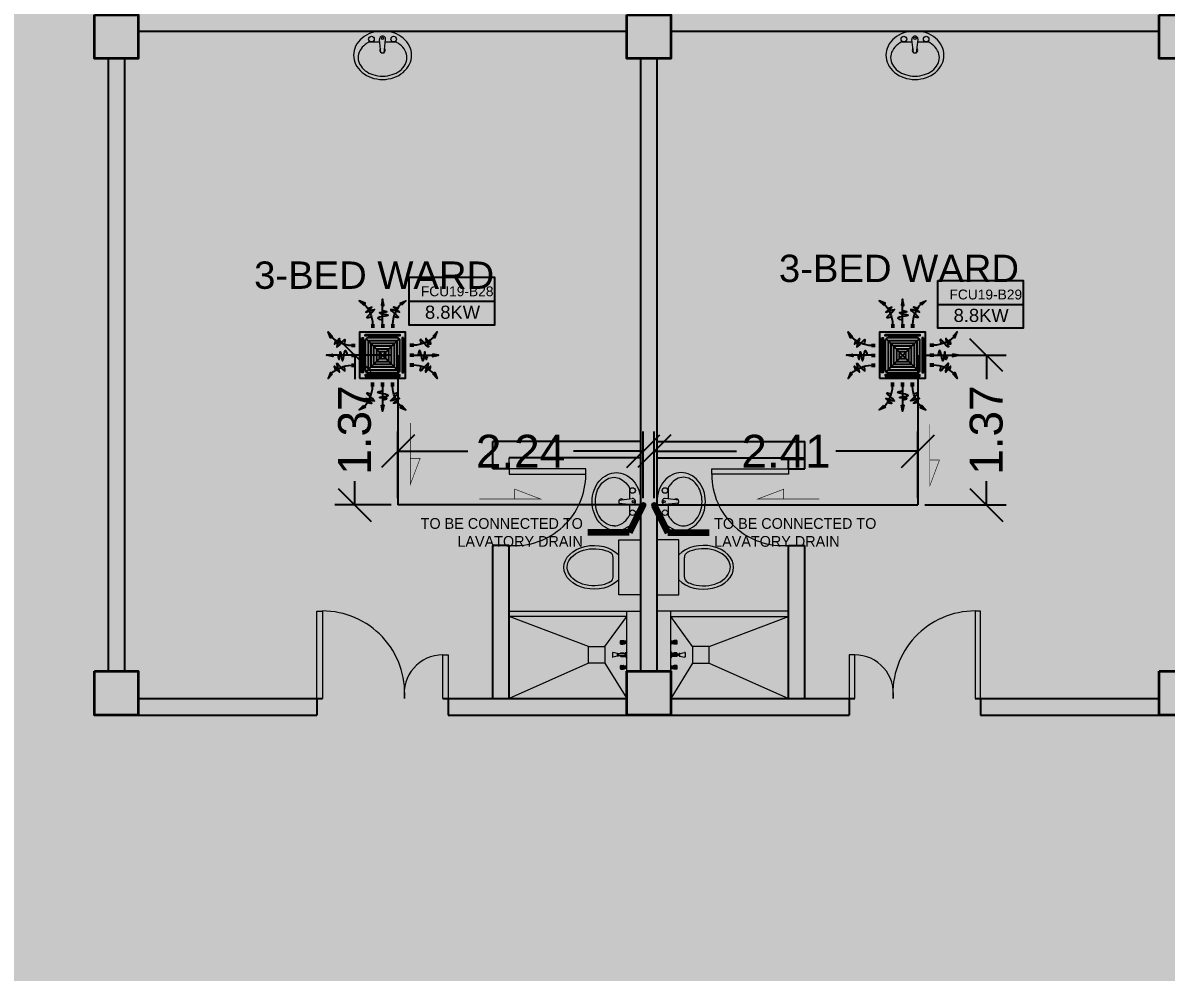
# Model space of a CAD drawing. Header units: millimetres. Extents: x -60 to 576, y -39 to 287.
# Drawn here: x 257.13 to 267.57, y 110.64 to 119.31 of the extents above; entities that cross this region are included whole.
import ezdxf

# ---------------------------------------------------------------- set-up
doc = ezdxf.new("R2010")
doc.units = ezdxf.units.MM
doc.header["$MEASUREMENT"] = 0
for name, color, linetype in [('AIR', 7, 'Continuous'), ('AIR-00', 7, 'Continuous'), ('AIR-01', 7, 'Continuous'), ('AIR-02', 7, 'Continuous'), ('AIR-04', 7, 'Continuous'), ('DRAIN PIPE', 7, 'Continuous'), ('fcu drain', 7, 'Continuous'), ('label', 7, 'Continuous'), ('Legends', 7, 'Continuous'), ('M-AC-TEXT', 7, 'Continuous')]:
    doc.layers.add(name, color=color, linetype=linetype)
doc.styles.add('ar-dim-axis', font='romans.shx', dxfattribs={"width": 0.8})
doc.styles.add('OIP FONT', font='GOTHIC.TTF', dxfattribs={"height": 150})
doc.styles.get("Standard").update_dxf_attribs({"font": 'arial.ttf'})
doc.styles.add('SWISSLT175', font='swissl.ttf', dxfattribs={"height": 0.175})
doc.dimstyles.new('ar-dim-axis', dxfattribs={"dimtxt": 350, "dimasz": 250, "dimexe": 75, "dimexo": 75, "dimgap": 200, "dimtad": 1, "dimdec": 0, "dimzin": 12, "dimdsep": 46, "dimtxsty": 'ar-dim-axis', "dimblk": 'ARCHTICK', "dimcen": 120, "dimclrd": 11, "dimclre": 8, "dimclrt": 4, "dimadec": 0, "dimazin": 3, "dimtm": 1, "dimtfac": 1, "dimtdec": 0, "dimtix": 1, "dimtmove": 2, "dimatfit": 3, "dimldrblk": 'ARCHTICK', "dimfxl": 1, "dimtolj": 1, "dimtzin": 0, "dimarcsym": 1})
doc.dimstyles.new('Copy of dimension', dxfattribs={"dimtxt": 0.3, "dimasz": 0.3, "dimexe": 0.18, "dimexo": 0.0625, "dimgap": 0.09, "dimtad": 0, "dimzin": 0, "dimdsep": 46, "dimtxsty": 'Standard', "dimblk": 'OBLIQUE', "dimcen": 0.09, "dimclrd": 256, "dimclre": 256, "dimclrt": 256, "dimadec": 0, "dimazin": 0, "dimtfac": 1, "dimtofl": 0, "dimtmove": 0, "dimatfit": 3, "dimldrblk": 'OBLIQUE', "dimfxl": 1, "dimtolj": 1, "dimtzin": 0, "dimarcsym": 0})

# ---------------------------------------------------------------- blocks, each defined once
blk = doc.blocks.new('FCU-13000P (CASSETTE SPLIT)')
at = {"layer": 'AIR-00', "ltscale": 3}
for p, q in [((0, 0.523), (0, 1)), ((-0.193, 0.558), (-0.193, 0.487)), ((-0.162, 0.558), (-0.162, 0.487)), ((-0.016, 0.558), (-0.016, 0.487)), ((0.016, 0.558), (0.016, 0.487)), ((0.162, 0.558), (0.162, 0.487)), ((0.193, 0.558), (0.193, 0.487)), ((-0.523, 0), (-1, 0)), ((-0.558, 0.193), (-0.487, 0.193)), ((-0.558, 0.162), (-0.487, 0.162)), ((-0.558, 0.016), (-0.487, 0.016)), ((0.558, 0.193), (0.487, 0.193)), ((0.558, 0.162), (0.487, 0.162)), ((0.558, 0.016), (0.487, 0.016)), ((0.523, 0), (1, 0)), ((-0.558, -0.016), (-0.487, -0.016)), ((-0.558, -0.162), (-0.487, -0.162)), ((-0.558, -0.193), (-0.487, -0.193)), ((0.558, -0.016), (0.487, -0.016)), ((0.558, -0.162), (0.487, -0.162)), ((0.558, -0.193), (0.487, -0.193)), ((-0.193, -0.558), (-0.193, -0.487)), ((-0.162, -0.558), (-0.162, -0.487)), ((-0.016, -0.558), (-0.016, -0.487)), ((0, -0.523), (0, -1)), ((0.016, -0.558), (0.016, -0.487)), ((0.162, -0.558), (0.162, -0.487)), ((0.193, -0.558), (0.193, -0.487))]:
    blk.add_line(p, q, dxfattribs=at)
at = {"layer": 'AIR-00'}
for p, q in [((0.295, -0.295), (-0.295, 0.295)), ((0.295, 0.295), (-0.295, -0.295))]:
    blk.add_line(p, q, dxfattribs=at)
at = {"layer": 'AIR-00', "ltscale": 3}
for points in [[(-0.335, 0.895), (-0.311, 0.932), (-0.416, 0.973)], [(-0.022, 0.89), (0.022, 0.89), (0, 1)], [(0.335, 0.895), (0.311, 0.932), (0.416, 0.973)], [(-0.895, 0.335), (-0.932, 0.311), (-0.973, 0.416)], [(0.895, 0.335), (0.932, 0.311), (0.973, 0.416)], [(-0.89, 0.022), (-0.89, -0.022), (-1, 0)], [(0.89, 0.022), (0.89, -0.022), (1, 0)], [(-0.895, -0.335), (-0.932, -0.311), (-0.973, -0.416)], [(0.895, -0.335), (0.932, -0.311), (0.973, -0.416)], [(-0.335, -0.895), (-0.311, -0.932), (-0.416, -0.973)], [(-0.022, -0.89), (0.022, -0.89), (0, -1)], [(0.335, -0.895), (0.311, -0.932), (0.416, -0.973)]]:
    blk.add_lwpolyline(points, close=True, dxfattribs=at)
at = {"layer": 'AIR-00'}
for points in [[(-0.323, 0.914, -0.171809), (-0.178, 0.558), (-0.178, 0.522)], [(0.323, 0.914, 0.171809), (0.178, 0.558), (0.178, 0.522)], [(-0.914, 0.323, 0.171809), (-0.558, 0.178), (-0.522, 0.178)], [(0.914, 0.323, -0.171809), (0.558, 0.178), (0.522, 0.178)], [(-0.914, -0.323, -0.171809), (-0.558, -0.178), (-0.522, -0.178)], [(0.914, -0.323, 0.171809), (0.558, -0.178), (0.522, -0.178)], [(-0.323, -0.914, 0.171809), (-0.178, -0.558), (-0.178, -0.522)], [(0.323, -0.914, -0.171809), (0.178, -0.558), (0.178, -0.522)]]:
    blk.add_lwpolyline(points, format="xyb", dxfattribs=at)
for points in [[(-0.26, -0.26), (0.26, -0.26), (0.26, 0.26), (-0.26, 0.26)], [(-0.21, -0.21), (0.21, -0.21), (0.21, 0.21), (-0.21, 0.21)], [(-0.16, -0.16), (0.16, -0.16), (0.16, 0.16), (-0.16, 0.16)], [(-0.11, -0.11), (0.11, -0.11), (0.11, 0.11), (-0.11, 0.11)], [(-0.06, -0.06), (0.06, -0.06), (0.06, 0.06), (-0.06, 0.06)]]:
    blk.add_lwpolyline(points, close=True, dxfattribs=at)
at = {"layer": 'AIR-00', "ltscale": 3}
for points in [[(-0.268, 0.84), (-0.231, 0.852), (-0.134, 0.882), (-0.422, 0.704), (0.005, 0.903), (-0.358, 0.645), (-0.239, 0.678), (-0.199, 0.69)], [(0.268, 0.84), (0.231, 0.852), (0.134, 0.882), (0.422, 0.704), (-0.005, 0.903), (0.358, 0.645), (0.239, 0.678), (0.199, 0.69)], [(-0.84, 0.268), (-0.852, 0.231), (-0.882, 0.134), (-0.704, 0.422), (-0.903, -0.005), (-0.645, 0.358), (-0.678, 0.239), (-0.69, 0.199)], [(0.84, 0.268), (0.852, 0.231), (0.882, 0.134), (0.704, 0.422), (0.903, -0.005), (0.645, 0.358), (0.678, 0.239), (0.69, 0.199)], [(-0.84, -0.268), (-0.852, -0.231), (-0.882, -0.134), (-0.704, -0.422), (-0.903, 0.005), (-0.645, -0.358), (-0.678, -0.239), (-0.69, -0.199)], [(0.84, -0.268), (0.852, -0.231), (0.882, -0.134), (0.704, -0.422), (0.903, 0.005), (0.645, -0.358), (0.678, -0.239), (0.69, -0.199)], [(-0.268, -0.84), (-0.231, -0.852), (-0.134, -0.882), (-0.422, -0.704), (0.005, -0.903), (-0.358, -0.645), (-0.239, -0.678), (-0.199, -0.69)], [(0.268, -0.84), (0.231, -0.852), (0.134, -0.882), (0.422, -0.704), (-0.005, -0.903), (0.358, -0.645), (0.239, -0.678), (0.199, -0.69)]]:
    blk.add_open_spline(points, degree=3, knots=[0.0032834, 0.0032834, 0.0032834, 0.0032834, 0.0712567, 0.1924075, 0.3347111, 0.5062145, 0.5813292, 0.5813292, 0.5813292, 0.5813292], dxfattribs=at)
for points in [[(0, 0.8), (0.077, 0.776), (-0.058, 0.755), (0.098, 0.718), (-0.087, 0.663), (0, 0.631)], [(-0.8, 0), (-0.776, -0.077), (-0.755, 0.058), (-0.718, -0.098), (-0.663, 0.087), (-0.631, 0)], [(0.8, 0), (0.776, -0.077), (0.755, 0.058), (0.718, -0.098), (0.663, 0.087), (0.631, 0)], [(0, -0.8), (0.077, -0.776), (-0.058, -0.755), (0.098, -0.718), (-0.087, -0.663), (0, -0.631)]]:
    blk.add_spline(points, degree=3, dxfattribs=at)
for points in [[(-0.416, 0.973), (-0.335, 0.895), (-0.311, 0.932)], [(0, 1), (-0.022, 0.89), (0.022, 0.89)], [(0.416, 0.973), (0.335, 0.895), (0.311, 0.932)], [(-0.973, 0.416), (-0.895, 0.335), (-0.932, 0.311)], [(0.973, 0.416), (0.895, 0.335), (0.932, 0.311)], [(-1, 0), (-0.89, 0.022), (-0.89, -0.022)], [(1, 0), (0.89, 0.022), (0.89, -0.022)], [(-0.973, -0.416), (-0.895, -0.335), (-0.932, -0.311)], [(0.973, -0.416), (0.895, -0.335), (0.932, -0.311)], [(-0.416, -0.973), (-0.335, -0.895), (-0.311, -0.932)], [(0, -1), (-0.022, -0.89), (0.022, -0.89)], [(0.416, -0.973), (0.335, -0.895), (0.311, -0.932)]]:
    blk.add_solid(points, dxfattribs=at)
at = {"layer": 'AIR-01'}
for points in [[(-0.373, 0.31), (-0.348, 0.31), (-0.348, -0.31), (-0.373, -0.31)], [(-0.31, 0.372), (0.31, 0.372), (0.31, 0.348), (-0.31, 0.348)], [(0.372, 0.31), (0.348, 0.31), (0.348, -0.31), (0.372, -0.31)], [(-0.31, -0.373), (0.31, -0.373), (0.31, -0.348), (-0.31, -0.348)]]:
    blk.add_lwpolyline(points, close=True, dxfattribs=at)
at = {"layer": 'AIR-02'}
blk.add_lwpolyline([(-0.26, -0.31), (0.26, -0.31, 0.414214), (0.31, -0.26), (0.31, 0.26, 0.414214), (0.26, 0.31), (-0.26, 0.31, 0.414214), (-0.31, 0.26), (-0.31, -0.26, 0.414214)], format="xyb", close=True, dxfattribs=at)
at = {"layer": 'AIR-04'}
blk.add_lwpolyline([(-0.41, -0.41), (0.41, -0.41), (0.41, 0.41), (-0.41, 0.41)], close=True, dxfattribs=at)
blk = doc.blocks.new('_ARCHTICK')
at = {"color": 0, "linetype": 'ByBlock', "const_width": 0.15}
blk.add_lwpolyline([(-0.5, -0.5), (0.5, 0.5)], dxfattribs=at)
blk = doc.blocks.new('_Oblique')
at = {"color": 0, "linetype": 'ByBlock', "lineweight": -2}
blk.add_line((-0.5, -0.5), (0.5, 0.5), dxfattribs=at)
blk = doc.blocks.new('*D162')
at = {"lineweight": -2, "transparency": 16777216}
for p, q in [((260.488, 116.274), (259.976, 116.274)), ((260.156, 116.274), (260.156, 116.055)), ((260.156, 114.906), (260.156, 115.124)), ((260.488, 114.906), (259.976, 114.906))]:
    blk.add_line(p, q, dxfattribs=at)
at = {"layer": 'Defpoints', "color": 0, "transparency": 16777216}
for p in [(260.551, 116.274), (260.156, 114.906), (260.551, 114.906)]:
    blk.add_point(p, dxfattribs=at)
at = {"lineweight": -2, "transparency": 16777216, "xscale": 0.3, "yscale": 0.3, "zscale": 0.3}
for p, rotation in [((260.156, 116.274), 90), ((260.156, 114.906), 270)]:
    blk.add_blockref('_Oblique', p, dxfattribs=dict(at, rotation=rotation))
at = {"transparency": 16777216, "insert": (260.156, 115.59), "char_height": 0.3, "attachment_point": 5, "rotation": 90}
blk.add_mtext('\\A1;1.37', dxfattribs=at)
blk = doc.blocks.new('*D163')
at = {"lineweight": -2, "transparency": 16777216}
for p, q in [((260.551, 114.968), (260.551, 115.577)), ((262.792, 114.968), (262.792, 115.577)), ((260.551, 115.397), (261.19, 115.397)), ((262.792, 115.397), (262.153, 115.397))]:
    blk.add_line(p, q, dxfattribs=at)
at = {"layer": 'Defpoints', "color": 0, "transparency": 16777216}
for p in [(262.792, 115.397), (260.551, 114.906), (262.792, 114.906)]:
    blk.add_point(p, dxfattribs=at)
at = {"lineweight": -2, "transparency": 16777216, "xscale": 0.3, "yscale": 0.3, "zscale": 0.3, "rotation": 180}
blk.add_blockref('_Oblique', (260.551, 115.397), dxfattribs=at)
at = {"lineweight": -2, "transparency": 16777216, "xscale": 0.3, "yscale": 0.3, "zscale": 0.3}
blk.add_blockref('_Oblique', (262.792, 115.397), dxfattribs=at)
at = {"transparency": 16777216, "insert": (261.671, 115.397), "char_height": 0.3, "attachment_point": 5}
blk.add_mtext('\\A1;2.24', dxfattribs=at)
blk = doc.blocks.new('*D164')
at = {"lineweight": -2, "transparency": 16777216}
for p, q in [((262.892, 114.968), (262.892, 115.577)), ((265.3, 114.968), (265.3, 115.577)), ((262.892, 115.397), (263.643, 115.397)), ((265.3, 115.397), (264.549, 115.397))]:
    blk.add_line(p, q, dxfattribs=at)
at = {"layer": 'Defpoints', "color": 0, "transparency": 16777216}
for p in [(265.3, 115.397), (262.892, 114.906), (265.3, 114.906)]:
    blk.add_point(p, dxfattribs=at)
at = {"lineweight": -2, "transparency": 16777216, "xscale": 0.3, "yscale": 0.3, "zscale": 0.3, "rotation": 180}
blk.add_blockref('_Oblique', (262.892, 115.397), dxfattribs=at)
at = {"lineweight": -2, "transparency": 16777216, "xscale": 0.3, "yscale": 0.3, "zscale": 0.3}
blk.add_blockref('_Oblique', (265.3, 115.397), dxfattribs=at)
at = {"transparency": 16777216, "insert": (264.096, 115.397), "char_height": 0.3, "attachment_point": 5}
blk.add_mtext('\\A1;2.41', dxfattribs=at)
blk = doc.blocks.new('*D165')
at = {"lineweight": -2, "transparency": 16777216}
for p, q in [((265.363, 116.274), (266.105, 116.274)), ((265.925, 116.274), (265.925, 116.055)), ((265.925, 114.906), (265.925, 115.124)), ((265.363, 114.906), (266.105, 114.906))]:
    blk.add_line(p, q, dxfattribs=at)
at = {"layer": 'Defpoints', "color": 0, "transparency": 16777216}
for p in [(265.3, 116.274), (265.925, 116.274), (265.3, 114.906)]:
    blk.add_point(p, dxfattribs=at)
at = {"lineweight": -2, "transparency": 16777216, "xscale": 0.3, "yscale": 0.3, "zscale": 0.3}
for p, rotation in [((265.925, 116.274), 90), ((265.925, 114.906), 270)]:
    blk.add_blockref('_Oblique', p, dxfattribs=dict(at, rotation=rotation))
at = {"transparency": 16777216, "insert": (265.925, 115.59), "char_height": 0.3, "attachment_point": 5, "rotation": 90}
blk.add_mtext('\\A1;1.37', dxfattribs=at)

msp = doc.modelspace()

# ---------------------------------------------------------------- linework, layer by layer
at = {"color": 8, "lineweight": 25}
for p, q in [((258.179, 119.236), (262.642, 119.236)), ((263.042, 119.236), (267.504, 119.236)), ((257.904, 118.986), (257.904, 113.386)), ((258.054, 118.986), (258.054, 113.386)), ((262.767, 118.986), (262.767, 113.386)), ((262.917, 118.986), (262.917, 113.386)), ((262.767, 115.522), (262.767, 113.572)), ((258.179, 113.136), (259.861, 113.136)), ((259.811, 113.136), (259.811, 112.986)), ((260.961, 113.136), (262.642, 113.136)), ((261.011, 113.136), (261.011, 112.986)), ((263.042, 113.136), (264.723, 113.136)), ((264.673, 113.136), (264.673, 112.986)), ((265.823, 113.136), (267.504, 113.136)), ((265.873, 113.136), (265.873, 112.986)), ((258.179, 112.986), (259.811, 112.986)), ((261.011, 112.986), (264.673, 112.986)), ((265.873, 112.986), (267.504, 112.986))]:
    msp.add_line(p, q, dxfattribs=at)
at = {"color": 8, "lineweight": 9}
for p, q in [((260.396, 119.039), (260.383, 119.16)), ((260.425, 119.039), (260.438, 119.16)), ((265.259, 119.039), (265.245, 119.16)), ((265.288, 119.039), (265.301, 119.16)), ((262.569, 114.951), (262.691, 114.964)), ((263.115, 114.951), (262.993, 114.964)), ((262.569, 114.922), (262.691, 114.909)), ((262.665, 114.912), (262.665, 114.81)), ((263.115, 114.922), (262.993, 114.909)), ((263.019, 114.912), (263.019, 114.81)), ((262.567, 114.586), (262.767, 114.586)), ((262.567, 114.086), (262.567, 114.586)), ((262.767, 114.586), (262.767, 114.086)), ((263.117, 114.586), (262.917, 114.586)), ((262.917, 114.586), (262.917, 114.086)), ((263.117, 114.086), (263.117, 114.586)), ((262.517, 114.246), (262.517, 114.427)), ((263.167, 114.246), (263.167, 114.427)), ((262.767, 114.086), (262.567, 114.086)), ((262.917, 114.086), (263.117, 114.086)), ((262.642, 113.136), (262.642, 113.936)), ((263.042, 113.136), (263.042, 113.936)), ((262.583, 113.663), (262.585, 113.663)), ((262.583, 113.637), (262.583, 113.663)), ((262.583, 113.637), (262.585, 113.637)), ((262.585, 113.663), (262.587, 113.667)), ((262.585, 113.637), (262.585, 113.663)), ((262.585, 113.637), (262.587, 113.633)), ((262.587, 113.667), (262.609, 113.667)), ((262.587, 113.633), (262.587, 113.667)), ((262.587, 113.633), (262.609, 113.633)), ((262.595, 113.663), (262.608, 113.663)), ((262.595, 113.656), (262.607, 113.656)), ((262.595, 113.644), (262.607, 113.644)), ((262.595, 113.637), (262.608, 113.637)), ((262.609, 113.667), (262.613, 113.665)), ((262.609, 113.663), (262.609, 113.656)), ((262.609, 113.637), (262.609, 113.644)), ((262.609, 113.633), (262.613, 113.636)), ((262.614, 113.664), (262.62, 113.664)), ((262.614, 113.636), (262.62, 113.636)), ((262.62, 113.636), (262.62, 113.664)), ((262.62, 113.664), (262.623, 113.663)), ((262.62, 113.636), (262.623, 113.637)), ((262.623, 113.637), (262.623, 113.663)), ((262.634, 113.661), (262.623, 113.661)), ((262.634, 113.639), (262.623, 113.639)), ((262.641, 113.667), (262.634, 113.664)), ((262.634, 113.636), (262.634, 113.664)), ((262.641, 113.633), (262.634, 113.636)), ((262.641, 113.667), (262.642, 113.667)), ((262.641, 113.633), (262.641, 113.667)), ((262.641, 113.633), (262.642, 113.633)), ((262.642, 113.633), (262.642, 113.667)), ((263.043, 113.667), (263.042, 113.667)), ((263.042, 113.633), (263.042, 113.667)), ((263.043, 113.633), (263.042, 113.633)), ((263.043, 113.667), (263.049, 113.664)), ((263.043, 113.633), (263.043, 113.667)), ((263.043, 113.633), (263.049, 113.636)), ((263.049, 113.636), (263.049, 113.664)), ((263.049, 113.661), (263.061, 113.661)), ((263.049, 113.639), (263.061, 113.639)), ((263.063, 113.664), (263.061, 113.663)), ((263.061, 113.637), (263.061, 113.663)), ((263.063, 113.636), (263.061, 113.637)), ((263.069, 113.664), (263.063, 113.664)), ((263.063, 113.636), (263.063, 113.664)), ((263.069, 113.636), (263.063, 113.636)), ((263.075, 113.667), (263.071, 113.665)), ((263.075, 113.633), (263.071, 113.636)), ((263.097, 113.667), (263.075, 113.667)), ((263.075, 113.663), (263.075, 113.656)), ((263.075, 113.637), (263.075, 113.644)), ((263.097, 113.633), (263.075, 113.633)), ((263.088, 113.663), (263.076, 113.663)), ((263.088, 113.656), (263.076, 113.656)), ((263.088, 113.644), (263.076, 113.644)), ((263.088, 113.637), (263.076, 113.637)), ((263.099, 113.663), (263.097, 113.667)), ((263.097, 113.633), (263.097, 113.667)), ((263.099, 113.637), (263.097, 113.633)), ((263.101, 113.663), (263.099, 113.663)), ((263.099, 113.637), (263.099, 113.663)), ((263.101, 113.637), (263.099, 113.637)), ((263.101, 113.637), (263.101, 113.663)), ((262.51, 113.556), (262.51, 113.517)), ((262.557, 113.549), (262.515, 113.557)), ((262.557, 113.524), (262.515, 113.516)), ((262.557, 113.524), (262.557, 113.549)), ((262.557, 113.549), (262.564, 113.549)), ((262.557, 113.524), (262.557, 113.549)), ((262.564, 113.524), (262.557, 113.524)), ((262.564, 113.549), (262.564, 113.524)), ((262.626, 113.544), (262.564, 113.544)), ((262.564, 113.529), (262.626, 113.529)), ((262.583, 113.544), (262.583, 113.55)), ((262.583, 113.55), (262.585, 113.55)), ((262.583, 113.523), (262.583, 113.529)), ((262.583, 113.523), (262.585, 113.523)), ((262.585, 113.55), (262.587, 113.553)), ((262.585, 113.544), (262.585, 113.55)), ((262.585, 113.523), (262.585, 113.529)), ((262.585, 113.523), (262.587, 113.52)), ((262.587, 113.544), (262.587, 113.553)), ((262.587, 113.553), (262.609, 113.553)), ((262.587, 113.52), (262.587, 113.529)), ((262.587, 113.52), (262.609, 113.52)), ((262.595, 113.55), (262.608, 113.55)), ((262.595, 113.523), (262.608, 113.523)), ((262.609, 113.553), (262.613, 113.551)), ((262.609, 113.55), (262.609, 113.544)), ((262.609, 113.523), (262.609, 113.529)), ((262.609, 113.52), (262.613, 113.522)), ((262.614, 113.55), (262.62, 113.55)), ((262.614, 113.522), (262.62, 113.522)), ((262.62, 113.544), (262.62, 113.55)), ((262.62, 113.55), (262.623, 113.55)), ((262.62, 113.522), (262.62, 113.529)), ((262.62, 113.522), (262.623, 113.523)), ((262.623, 113.544), (262.623, 113.55)), ((262.626, 113.548), (262.623, 113.548)), ((262.623, 113.523), (262.623, 113.529)), ((262.626, 113.525), (262.623, 113.525)), ((262.626, 113.554), (262.626, 113.519)), ((262.636, 113.554), (262.626, 113.554)), ((262.626, 113.529), (262.626, 113.544)), ((262.626, 113.519), (262.636, 113.519)), ((262.642, 113.565), (262.636, 113.554)), ((262.636, 113.554), (262.636, 113.519)), ((262.636, 113.519), (262.636, 113.554)), ((262.636, 113.519), (262.642, 113.508)), ((262.642, 113.508), (262.642, 113.565)), ((263.042, 113.565), (263.048, 113.554)), ((263.042, 113.508), (263.042, 113.565)), ((263.048, 113.519), (263.042, 113.508)), ((263.048, 113.554), (263.048, 113.519)), ((263.048, 113.519), (263.048, 113.554)), ((263.048, 113.554), (263.057, 113.554)), ((263.057, 113.519), (263.048, 113.519)), ((263.057, 113.554), (263.057, 113.519)), ((263.057, 113.548), (263.061, 113.548)), ((263.057, 113.544), (263.12, 113.544)), ((263.057, 113.529), (263.057, 113.544)), ((263.12, 113.529), (263.057, 113.529)), ((263.057, 113.525), (263.061, 113.525)), ((263.061, 113.544), (263.061, 113.55)), ((263.063, 113.55), (263.061, 113.55)), ((263.061, 113.523), (263.061, 113.529)), ((263.063, 113.522), (263.061, 113.523)), ((263.063, 113.544), (263.063, 113.55)), ((263.069, 113.55), (263.063, 113.55)), ((263.063, 113.522), (263.063, 113.529)), ((263.069, 113.522), (263.063, 113.522)), ((263.075, 113.553), (263.071, 113.551)), ((263.075, 113.52), (263.071, 113.522)), ((263.097, 113.553), (263.075, 113.553)), ((263.075, 113.55), (263.075, 113.544)), ((263.075, 113.523), (263.075, 113.529)), ((263.097, 113.52), (263.075, 113.52)), ((263.088, 113.55), (263.076, 113.55)), ((263.088, 113.523), (263.076, 113.523)), ((263.097, 113.544), (263.097, 113.553)), ((263.099, 113.55), (263.097, 113.553)), ((263.097, 113.52), (263.097, 113.529)), ((263.099, 113.523), (263.097, 113.52)), ((263.099, 113.544), (263.099, 113.55)), ((263.101, 113.55), (263.099, 113.55)), ((263.099, 113.523), (263.099, 113.529)), ((263.101, 113.523), (263.099, 113.523)), ((263.101, 113.544), (263.101, 113.55)), ((263.101, 113.523), (263.101, 113.529)), ((263.127, 113.549), (263.12, 113.549)), ((263.12, 113.549), (263.12, 113.524)), ((263.12, 113.524), (263.127, 113.524)), ((263.127, 113.549), (263.169, 113.557)), ((263.127, 113.524), (263.127, 113.549)), ((263.127, 113.524), (263.127, 113.549)), ((263.127, 113.524), (263.169, 113.516)), ((263.174, 113.556), (263.174, 113.517)), ((262.583, 113.41), (262.583, 113.436)), ((262.583, 113.436), (262.585, 113.436)), ((262.583, 113.41), (262.585, 113.41)), ((262.585, 113.436), (262.587, 113.439)), ((262.585, 113.41), (262.585, 113.436)), ((262.585, 113.41), (262.587, 113.406)), ((262.587, 113.406), (262.587, 113.439)), ((262.587, 113.439), (262.609, 113.439)), ((262.587, 113.406), (262.609, 113.406)), ((262.595, 113.436), (262.608, 113.436)), ((262.595, 113.429), (262.607, 113.429)), ((262.595, 113.417), (262.607, 113.417)), ((262.595, 113.41), (262.608, 113.41)), ((262.609, 113.439), (262.613, 113.437)), ((262.609, 113.436), (262.609, 113.429)), ((262.609, 113.41), (262.609, 113.417)), ((262.609, 113.406), (262.613, 113.408)), ((262.614, 113.437), (262.62, 113.437)), ((262.614, 113.409), (262.62, 113.409)), ((262.62, 113.437), (262.623, 113.436)), ((262.62, 113.409), (262.62, 113.437)), ((262.62, 113.409), (262.623, 113.41)), ((262.623, 113.41), (262.623, 113.436)), ((262.634, 113.434), (262.623, 113.434)), ((262.634, 113.411), (262.623, 113.411)), ((262.641, 113.44), (262.634, 113.436)), ((262.634, 113.409), (262.634, 113.436)), ((262.641, 113.406), (262.634, 113.409)), ((262.641, 113.406), (262.641, 113.44)), ((262.641, 113.44), (262.642, 113.44)), ((262.641, 113.406), (262.642, 113.406)), ((262.642, 113.406), (262.642, 113.44)), ((263.042, 113.406), (263.042, 113.44)), ((263.043, 113.44), (263.042, 113.44)), ((263.043, 113.406), (263.042, 113.406)), ((263.043, 113.406), (263.043, 113.44)), ((263.043, 113.44), (263.049, 113.436)), ((263.043, 113.406), (263.049, 113.409)), ((263.049, 113.409), (263.049, 113.436)), ((263.049, 113.434), (263.061, 113.434)), ((263.049, 113.411), (263.061, 113.411)), ((263.063, 113.437), (263.061, 113.436)), ((263.061, 113.41), (263.061, 113.436)), ((263.063, 113.409), (263.061, 113.41)), ((263.063, 113.409), (263.063, 113.437)), ((263.069, 113.437), (263.063, 113.437)), ((263.069, 113.409), (263.063, 113.409)), ((263.075, 113.439), (263.071, 113.437)), ((263.075, 113.406), (263.071, 113.408)), ((263.097, 113.439), (263.075, 113.439)), ((263.075, 113.436), (263.075, 113.429)), ((263.075, 113.41), (263.075, 113.417)), ((263.097, 113.406), (263.075, 113.406)), ((263.088, 113.436), (263.076, 113.436)), ((263.088, 113.429), (263.076, 113.429)), ((263.088, 113.417), (263.076, 113.417)), ((263.088, 113.41), (263.076, 113.41)), ((263.097, 113.406), (263.097, 113.439)), ((263.099, 113.436), (263.097, 113.439)), ((263.099, 113.41), (263.097, 113.406)), ((263.099, 113.41), (263.099, 113.436)), ((263.101, 113.436), (263.099, 113.436)), ((263.101, 113.41), (263.099, 113.41)), ((263.101, 113.41), (263.101, 113.436))]:
    msp.add_line(p, q, dxfattribs=at)
at = {"color": 8, "lineweight": 25, "ltscale": 0.3}
for p, q in [((261.417, 115.236), (261.417, 115.486)), ((262.767, 115.486), (261.417, 115.486)), ((262.917, 115.486), (264.267, 115.486)), ((264.267, 115.236), (264.267, 115.486)), ((262.767, 115.336), (261.567, 115.336)), ((262.917, 115.336), (264.117, 115.336)), ((264.117, 115.236), (264.117, 115.336)), ((261.567, 115.236), (261.417, 115.236)), ((264.117, 115.236), (264.267, 115.236)), ((261.417, 113.136), (261.417, 114.536)), ((261.567, 114.536), (261.417, 114.536)), ((261.567, 113.136), (261.567, 114.536)), ((264.117, 113.136), (264.117, 114.536)), ((264.117, 114.536), (264.267, 114.536)), ((264.267, 113.136), (264.267, 114.536))]:
    msp.add_line(p, q, dxfattribs=at)
at = {"color": 8, "lineweight": 13, "ltscale": 0.3}
msp.add_line((261.567, 115.236), (261.567, 115.336), dxfattribs=at)
at = {"color": 8, "lineweight": 9, "ltscale": 0.3}
for p, q in [((262.292, 113.611), (261.567, 113.886)), ((262.442, 113.611), (262.642, 113.886)), ((263.242, 113.611), (263.042, 113.886)), ((263.392, 113.611), (264.117, 113.886)), ((262.292, 113.461), (261.567, 113.136)), ((262.442, 113.461), (262.642, 113.136)), ((263.242, 113.461), (263.042, 113.136)), ((263.392, 113.461), (264.117, 113.136))]:
    msp.add_line(p, q, dxfattribs=at)
at = {"color": 8, "lineweight": 35}
for points in [[(257.779, 119.386), (258.179, 119.386), (258.179, 118.986), (257.779, 118.986)], [(262.642, 119.386), (263.042, 119.386), (263.042, 118.986), (262.642, 118.986)], [(267.504, 119.386), (267.904, 119.386), (267.904, 118.986), (267.504, 118.986)], [(257.779, 113.386), (258.179, 113.386), (258.179, 112.986), (257.779, 112.986)], [(262.642, 113.386), (263.042, 113.386), (263.042, 112.986), (262.642, 112.986)], [(267.504, 113.386), (267.904, 113.386), (267.904, 112.986), (267.504, 112.986)]]:
    msp.add_lwpolyline(points, close=True, dxfattribs=at)
at = {"color": 8, "lineweight": 9}
for points in [[(260.146, 119.015, 0.11576), (260.165, 118.933, 0.104047), (260.223, 118.859, 0.090875), (260.307, 118.812, 0.083344), (260.411, 118.794, 0.083344), (260.514, 118.812, 0.090875), (260.598, 118.859, 0.104047), (260.656, 118.933, 0.11576), (260.676, 119.015, 0.11576), (260.656, 119.098, 0.104047), (260.598, 119.172, 0.090875), (260.514, 119.219, 0.083344), (260.411, 119.236, 0.083344), (260.307, 119.219, 0.090875), (260.223, 119.172, 0.104047), (260.165, 119.098, 0.11576)], [(265.008, 119.015, 0.11576), (265.027, 118.933, 0.104047), (265.086, 118.859, 0.090875), (265.17, 118.812, 0.083344), (265.273, 118.794, 0.083344), (265.377, 118.812, 0.090875), (265.461, 118.859, 0.104047), (265.519, 118.933, 0.11576), (265.538, 119.015, 0.11576), (265.519, 119.098, 0.104047), (265.461, 119.172, 0.090875), (265.377, 119.219, 0.083344), (265.273, 119.236, 0.083344), (265.17, 119.219, 0.090875), (265.086, 119.172, 0.104047), (265.027, 119.098, 0.11576)], [(262.546, 114.671, -0.11576), (262.463, 114.691, -0.104047), (262.39, 114.749, -0.090875), (262.342, 114.833, -0.083344), (262.325, 114.936, -0.083344), (262.342, 115.04, -0.090875), (262.39, 115.124, -0.104047), (262.463, 115.182, -0.11576), (262.546, 115.201, -0.11576), (262.628, 115.182, -0.104047), (262.702, 115.124, -0.090875), (262.75, 115.04, -0.083344), (262.767, 114.936, -0.083344), (262.75, 114.833, -0.090875), (262.702, 114.749, -0.104047), (262.628, 114.691, -0.11576)], [(263.138, 114.671, 0.11576), (263.22, 114.691, 0.104047), (263.294, 114.749, 0.090875), (263.342, 114.833, 0.083344), (263.359, 114.936, 0.083344), (263.342, 115.04, 0.090875), (263.294, 115.124, 0.104047), (263.22, 115.182, 0.11576), (263.138, 115.201, 0.11576), (263.055, 115.182, 0.104047), (262.982, 115.124, 0.090875), (262.934, 115.04, 0.083344), (262.917, 114.936, 0.083344), (262.934, 114.833, 0.090875), (262.982, 114.749, 0.104047), (263.055, 114.691, 0.11576)]]:
    msp.add_lwpolyline(points, format="xyb", close=True, dxfattribs=at)
for points in [[(260.188, 118.994, 0.124838), (260.204, 118.932, 0.105788), (260.253, 118.874, 0.086697), (260.323, 118.838, 0.076776), (260.411, 118.824, 0.076776), (260.498, 118.838, 0.086697), (260.568, 118.874, 0.105788), (260.617, 118.932, 0.124838), (260.633, 118.994, 0.124838), (260.617, 119.057, 0.105788), (260.568, 119.115, 0.040067), (260.537, 119.134), (260.435, 119.134, 0.040067)], [(260.386, 119.134), (260.284, 119.134, 0.040067), (260.253, 119.115, 0.105788), (260.204, 119.057, 0.124838), (260.188, 118.994, 0.124838)], [(265.051, 118.994, 0.124838), (265.067, 118.932, 0.105788), (265.116, 118.874, 0.086697), (265.186, 118.838, 0.076776), (265.273, 118.824, 0.076776), (265.361, 118.838, 0.086697), (265.43, 118.874, 0.105788), (265.48, 118.932, 0.124838), (265.496, 118.994, 0.124838), (265.48, 119.057, 0.105788), (265.43, 119.115, 0.040067), (265.4, 119.134), (265.298, 119.134, 0.040067)], [(265.249, 119.134), (265.147, 119.134, 0.040067), (265.116, 119.115, 0.105788), (265.067, 119.057, 0.124838), (265.051, 118.994, 0.124838)], [(262.525, 114.714, -0.124838), (262.462, 114.73, -0.105788), (262.405, 114.779, -0.086697), (262.368, 114.849, -0.076776), (262.355, 114.936, -0.076776), (262.368, 115.024, -0.086697), (262.405, 115.094, -0.105788), (262.462, 115.143, -0.124838), (262.525, 115.159, -0.124838), (262.587, 115.143, -0.105788), (262.645, 115.094, -0.040067), (262.665, 115.063), (262.665, 114.961, -0.040067)], [(263.159, 114.714, 0.124838), (263.221, 114.73, 0.105788), (263.279, 114.779, 0.086697), (263.315, 114.849, 0.076776), (263.329, 114.936, 0.076776), (263.315, 115.024, 0.086697), (263.279, 115.094, 0.105788), (263.221, 115.143, 0.124838), (263.159, 115.159, 0.124838), (263.096, 115.143, 0.105788), (263.039, 115.094, 0.040067), (263.019, 115.063), (263.019, 114.961, 0.040067)]]:
    msp.add_lwpolyline(points, format="xyb", dxfattribs=at)
at = {"color": 8, "lineweight": 13, "ltscale": 0.03}
for points in [[(261.567, 115.236), (261.567, 115.186), (262.267, 115.186), (262.267, 115.236)], [(264.117, 115.236), (264.117, 115.186), (263.417, 115.186), (263.417, 115.236)], [(259.861, 113.136), (259.811, 113.136), (259.811, 113.936), (259.861, 113.936)], [(265.823, 113.136), (265.873, 113.136), (265.873, 113.936), (265.823, 113.936)], [(261.011, 113.136), (260.961, 113.136), (260.961, 113.536), (261.011, 113.536)], [(264.673, 113.136), (264.723, 113.136), (264.723, 113.536), (264.673, 113.536)]]:
    msp.add_lwpolyline(points, close=True, dxfattribs=at)
at = {"color": 8, "lineweight": 9, "ltscale": 0.3}
for points in [[(262.642, 113.886), (261.567, 113.886), (261.567, 113.936), (262.767, 113.936), (262.767, 113.936)], [(263.042, 113.886), (264.117, 113.886), (264.117, 113.936), (262.917, 113.936), (262.917, 113.936)]]:
    msp.add_lwpolyline(points, dxfattribs=at)
at = {"color": 8, "lineweight": 9, "ltscale": 0.03}
for points in [[(262.442, 113.611), (262.442, 113.461), (262.292, 113.461), (262.292, 113.611)], [(263.242, 113.611), (263.242, 113.461), (263.392, 113.461), (263.392, 113.611)]]:
    msp.add_lwpolyline(points, close=True, dxfattribs=at)
at = {"color": 8, "lineweight": 9}
for centre, radius in [((260.309, 119.163), 0.0255), ((260.411, 119.17), 0.0095), ((260.512, 119.163), 0.0255), ((265.172, 119.163), 0.0255), ((265.273, 119.17), 0.0095), ((265.375, 119.163), 0.0255), ((262.694, 115.038), 0.0255), ((262.99, 115.038), 0.0255), ((262.694, 114.835), 0.0255), ((262.7, 114.936), 0.0095), ((262.99, 114.835), 0.0255), ((262.983, 114.936), 0.0095)]:
    msp.add_circle(centre, radius, dxfattribs=at)
for centre, radius, start, end in [((260.411, 119.163), 0.028, 353.7545, 186.2455), ((265.273, 119.163), 0.028, 353.7545, 186.2455), ((260.411, 119.061), 0.025, 138.7978, 233.6932), ((260.411, 119.132), 0.0948, 261.2026, 278.7974), ((260.411, 119.061), 0.025, 251.3793, 288.6207), ((260.411, 119.061), 0.025, 306.3068, 41.2022), ((265.273, 119.061), 0.025, 138.7978, 233.6932), ((265.273, 119.132), 0.0948, 261.2026, 278.7974), ((265.273, 119.061), 0.025, 251.3793, 288.6207), ((265.273, 119.061), 0.025, 306.3068, 41.2022), ((262.592, 114.936), 0.025, 48.7978, 143.6932), ((262.694, 114.936), 0.028, 263.7545, 96.2455), ((262.99, 114.936), 0.028, 83.7545, 276.2455), ((263.092, 114.936), 0.025, 36.3068, 131.2022), ((262.592, 114.936), 0.025, 161.3793, 198.6207), ((262.663, 114.936), 0.0948, 171.2026, 188.7974), ((262.592, 114.936), 0.025, 216.3068, 311.2022), ((263.092, 114.936), 0.025, 228.7978, 323.6932), ((263.021, 114.936), 0.0948, 351.2026, 8.7974), ((263.092, 114.936), 0.025, 341.3793, 18.6207), ((262.501, 114.889), 0.181, 298.4636, 322.6185), ((262.464, 114.918), 0.228, 322.6185, 331.7963), ((263.22, 114.918), 0.228, 208.2037, 217.3815), ((263.183, 114.889), 0.181, 217.3815, 241.5364), ((262.525, 114.845), 0.131, 270, 298.4636), ((263.159, 114.845), 0.131, 241.5364, 270), ((262.467, 114.427), 0.05, 0, 61.9916), ((263.217, 114.427), 0.05, 118.0084, 180), ((262.467, 114.246), 0.05, 298.1501, 0), ((263.217, 114.246), 0.05, 180, 241.8499)]:
    msp.add_arc(centre, radius, start, end, dxfattribs=at)
at = {"color": 8, "lineweight": 13, "ltscale": 0.03}
for centre, radius, start, end in [((261.615, 115.186), 0.652, 265.7578, 0), ((264.069, 115.186), 0.652, 180, 274.2422), ((259.861, 113.185), 0.752, 356.3048, 90), ((265.823, 113.185), 0.752, 90, 183.6952), ((260.961, 113.183), 0.353, 90, 187.6281), ((264.723, 113.183), 0.353, 352.3719, 90)]:
    msp.add_arc(centre, radius, start, end, dxfattribs=at)
at = {"color": 8, "lineweight": 9, "extrusion": (0, 0, -1)}
msp.add_ellipse((262.342, 114.336), major_axis=(0.275, 0), ratio=0.727273, start_param=0.612555, end_param=5.670631, dxfattribs=at)
at = {"color": 8, "lineweight": 9}
for centre, major_axis, ratio, start_param, end_param in [((263.342, 114.336), (-0.275, 0), 0.727273, 0.612555, 5.670631), ((263.069, 113.668), (-0.00268, 0.00268), 1, 2.356082, 2.850023), ((263.069, 113.632), (-0.00268, 0.00268), 1, -1.279452, -0.785511), ((263.074, 113.65), (-0.00268, 0.00268), 1, 0.203142, 1.36743), ((263.081, 113.645), (-0.00887, 0.00887), 1, -0.157871, 0.203142), ((263.081, 113.655), (0.00887, 0.00887), 1, 2.938226, 3.299239), ((263.082, 113.678), (-0.0118, 0.0118), 1, 1.703115, 1.83534), ((263.082, 113.622), (-0.0118, 0.0118), 1, -0.264769, -0.132543), ((263.076, 113.667), (-0.00268, 0.00268), 1, 1.728443, 2.356082), ((263.076, 113.652), (0.00268, 0.00268), 1, 0.785286, 1.412925), ((263.076, 113.648), (0.00268, 0.00268), 1, 3.299239, 3.926878), ((263.076, 113.633), (0.00268, 0.00268), 1, 0.785286, 1.412925), ((263.088, 113.676), (-0.00896, 0.00896), 1, 2.418785, 3.129871), ((263.088, 113.646), (0.00738, 0.00738), 1, 6.21008, 6.994878), ((263.088, 113.654), (0.00738, 0.00738), 1, 4.000472, 4.78527), ((263.088, 113.624), (-0.00896, 0.00896), 1, -1.559299, -0.848214), ((263.093, 113.65), (-0.00268, 0.00268), 1, 3.214474, 4.639283), ((262.513, 113.519), (-0.00268, -0.00268), 1, 6.066732, 7.436794), ((263.069, 113.554), (0.00268, 0.00268), 1, 3.926878, 4.42082), ((263.069, 113.519), (-0.00268, 0.00268), 1, -1.279452, -0.785511), ((263.082, 113.565), (0.0118, 0.0118), 1, 3.273911, 3.406137), ((263.082, 113.508), (0.0118, 0.0118), 1, 1.306028, 1.438253), ((263.076, 113.553), (0.00268, 0.00268), 1, 3.299239, 3.926878), ((263.076, 113.52), (-0.00268, 0.00268), 1, -0.785511, -0.157871), ((263.088, 113.562), (-0.00896, 0.00896), 1, 2.418785, 3.129871), ((263.088, 113.511), (0.00896, 0.00896), 1, 0.011497, 0.722582), ((263.171, 113.554), (0.00268, 0.00268), 1, 6.066508, 7.43657), ((263.069, 113.441), (0.00268, 0.00268), 1, 3.926878, 4.42082), ((263.069, 113.405), (0.00268, 0.00268), 1, 0.291344, 0.785286), ((263.074, 113.423), (-0.00268, 0.00268), 1, 0.203142, 1.36743), ((263.081, 113.418), (0.00887, 0.00887), 1, 1.412925, 1.773938), ((263.081, 113.428), (-0.00887, 0.00887), 1, 1.36743, 1.728443), ((263.082, 113.451), (-0.0118, 0.0118), 1, 1.703115, 1.83534), ((263.082, 113.395), (-0.0118, 0.0118), 1, -0.264769, -0.132543), ((263.076, 113.44), (0.00268, 0.00268), 1, 3.299239, 3.926878), ((263.076, 113.425), (0.00268, 0.00268), 1, 0.785286, 1.412925), ((263.076, 113.421), (0.00268, 0.00268), 1, 3.299239, 3.926878), ((263.076, 113.406), (-0.00268, 0.00268), 1, -0.785511, -0.157871), ((263.088, 113.449), (0.00896, 0.00896), 1, 3.989582, 4.700667), ((263.088, 113.418), (-0.00738, 0.00738), 1, 4.639283, 5.424081), ((263.088, 113.427), (0.00738, 0.00738), 1, 4.000472, 4.78527), ((263.088, 113.397), (-0.00896, 0.00896), 1, -1.559299, -0.848214), ((263.093, 113.423), (0.00268, 0.00268), 1, 4.78527, 6.21008)]:
    msp.add_ellipse(centre, major_axis=major_axis, ratio=ratio, start_param=start_param, end_param=end_param, dxfattribs=at)
at = {"color": 8, "lineweight": 9, "extrusion": (-2.88216e-41, 4.99074e-41, -1)}
for centre, major_axis, start_param, end_param in [((262.596, 113.676), (-0.00896, -0.00896), -0.722807, -0.011722), ((262.591, 113.65), (0.00268, -0.00268), 1.643677, 3.068487), ((262.596, 113.624), (0.00896, -0.00896), 3.15309, 3.864175), ((262.596, 113.646), (-0.00738, -0.00738), 1.497691, 2.282489), ((262.596, 113.654), (0.00738, -0.00738), 0.858879, 1.643677), ((262.607, 113.652), (0.00268, -0.00268), 3.926878, 4.554518), ((262.607, 113.648), (0.00268, -0.00268), 0.157647, 0.785286), ((262.608, 113.667), (-0.00268, -0.00268), -1.41315, -0.785511), ((262.608, 113.633), (-0.00268, -0.00268), 2.356082, 2.983721), ((262.601, 113.678), (0.0118, -0.0118), 0.132318, 0.264544), ((262.602, 113.645), (-0.00887, -0.00887), 2.983721, 3.344735), ((262.602, 113.655), (-0.00887, -0.00887), 4.509022, 4.870036), ((262.601, 113.622), (0.0118, -0.0118), 4.44762, 4.579846), ((262.614, 113.668), (-0.00268, -0.00268), -0.785511, -0.291569), ((262.61, 113.65), (0.00268, -0.00268), 4.915531, 6.079819), ((262.614, 113.632), (-0.00268, -0.00268), 1.862141, 2.356082), ((262.513, 113.554), (-0.00268, -0.00268), 1.354119, 2.724181), ((262.596, 113.562), (0.00896, -0.00896), 0.847989, 1.559075), ((262.596, 113.511), (0.00896, -0.00896), 3.15309, 3.864175), ((262.608, 113.553), (0.00268, -0.00268), 0.157647, 0.785286), ((262.608, 113.52), (0.00268, -0.00268), 3.926878, 4.554518), ((262.601, 113.565), (-0.0118, -0.0118), -1.438478, -1.306252), ((262.601, 113.508), (-0.0118, -0.0118), 2.876824, 3.009049), ((262.614, 113.554), (0.00268, -0.00268), 0.785286, 1.279227), ((262.614, 113.519), (0.00268, -0.00268), 3.432937, 3.926878), ((262.596, 113.449), (-0.00896, -0.00896), -0.722807, -0.011722), ((262.591, 113.423), (0.00268, -0.00268), 1.643677, 3.068487), ((262.596, 113.397), (0.00896, -0.00896), 3.15309, 3.864175), ((262.596, 113.418), (-0.00738, -0.00738), 1.497691, 2.282489), ((262.596, 113.427), (0.00738, -0.00738), 0.858879, 1.643677), ((262.607, 113.425), (0.00268, -0.00268), 3.926878, 4.554518), ((262.607, 113.421), (0.00268, -0.00268), 0.157647, 0.785286), ((262.608, 113.44), (-0.00268, -0.00268), -1.41315, -0.785511), ((262.608, 113.406), (-0.00268, -0.00268), 2.356082, 2.983721), ((262.601, 113.451), (0.0118, -0.0118), 0.132318, 0.264544), ((262.602, 113.418), (-0.00887, -0.00887), 2.983721, 3.344735), ((262.602, 113.428), (-0.00887, -0.00887), 4.509022, 4.870036), ((262.601, 113.395), (-0.0118, -0.0118), 2.876824, 3.009049), ((262.614, 113.441), (-0.00268, -0.00268), -0.785511, -0.291569), ((262.61, 113.423), (0.00268, -0.00268), 4.915531, 6.079819), ((262.614, 113.405), (-0.00268, -0.00268), 1.862141, 2.356082)]:
    msp.add_ellipse(centre, major_axis=major_axis, ratio=1, start_param=start_param, end_param=end_param, dxfattribs=at)
at = {"color": 8, "lineweight": 9, "extrusion": (2.88216e-41, 4.99074e-41, -1)}
msp.add_ellipse((263.171, 113.519), major_axis=(-0.00268, 0.00268), ratio=1, start_param=2.92514, end_param=4.295202, dxfattribs=at)
at = {"color": 8, "lineweight": 9}
for points in [[(262.49, 114.202), (262.474, 114.193), (262.456, 114.186), (262.365, 114.159), (262.278, 114.164), (262.146, 114.222), (262.105, 114.272), (262.091, 114.37), (262.117, 114.422), (262.228, 114.496), (262.312, 114.514), (262.426, 114.498), (262.461, 114.487), (262.49, 114.471)], [(263.193, 114.202), (263.21, 114.193), (263.228, 114.186), (263.319, 114.159), (263.406, 114.164), (263.538, 114.222), (263.579, 114.272), (263.593, 114.37), (263.567, 114.422), (263.455, 114.496), (263.372, 114.514), (263.258, 114.498), (263.223, 114.487), (263.193, 114.471)]]:
    msp.add_open_spline(points, degree=3, knots=[0.937253, 0.937253, 0.937253, 0.937253, 1.185372, 1.185372, 2.113864, 2.113864, 3.042356, 3.042356, 3.970847, 3.970847, 4.899339, 4.899339, 5.346062, 5.346062, 5.346062, 5.346062], dxfattribs=at)
at = {"layer": 'DRAIN PIPE', "linetype": 'Continuous', "const_width": 0.005}
for points in [[(260.665, 115.656), (260.665, 115.096), (260.754, 115.331), (260.665, 115.331)], [(265.409, 115.642), (265.409, 115.082), (265.497, 115.317), (265.409, 115.317)], [(261.293, 114.961), (261.853, 114.961), (261.618, 115.05), (261.618, 114.961)], [(264.399, 114.961), (263.839, 114.961), (264.074, 115.05), (264.074, 114.961)]]:
    msp.add_lwpolyline(points, dxfattribs=at)
at = {"layer": 'fcu drain', "linetype": 'Continuous'}
for p, q in [((260.551, 116.274), (260.551, 114.906)), ((265.3, 116.274), (265.3, 114.906)), ((262.792, 114.906), (260.551, 114.906)), ((262.892, 114.906), (265.3, 114.906))]:
    msp.add_line(p, q, dxfattribs=at)
for centre in [(262.792, 114.906), (262.892, 114.906)]:
    msp.add_circle(centre, 0.0183, dxfattribs=at)
at = {"layer": 'fcu drain', "color": 2, "linetype": 'Continuous'}
for centre in [(262.792, 114.906), (262.892, 114.906)]:
    msp.add_circle(centre, 0.00904, dxfattribs=at)
at = {"layer": 'Legends', "linetype": 'Continuous', "lineweight": 25}
for p, q in [((260.655, 116.768), (261.433, 116.768)), ((265.483, 116.739), (266.262, 116.739))]:
    msp.add_line(p, q, dxfattribs=at)
at = {"layer": 'Legends'}
for points in [[(260.655, 116.986), (261.433, 116.986), (261.433, 116.55), (260.655, 116.55)], [(265.483, 116.957), (266.262, 116.957), (266.262, 116.52), (265.483, 116.52)]]:
    msp.add_lwpolyline(points, close=True, dxfattribs=at)

# ---------------------------------------------------------------- block references
at = {"layer": 'AIR', "xscale": 0.5113536813550488, "yscale": 0.5113536813550488, "zscale": 0.5113536813550488}
for p in [(260.411, 116.274), (265.16, 116.274)]:
    msp.add_blockref('FCU-13000P (CASSETTE SPLIT)', p, dxfattribs=at)

# ---------------------------------------------------------------- texts
at = {"layer": 'label', "color": 8, "lineweight": 9, "ltscale": 0.4, "char_height": 0.25, "attachment_point": 5, "line_spacing_factor": 0.8, "style": 'SWISSLT175'}
for insert in [(265.127, 117.066), (260.334, 117.004)]:
    msp.add_mtext('3-BED WARD', dxfattribs=dict(at, insert=insert))
at = {"layer": 'Legends', "linetype": 'Continuous', "lineweight": 25, "attachment_point": 1}
for s, width, insert, char_height in [('FCU19-B28', 0.44811, (260.76, 116.903), 0.09), ('FCU19-B29', 0.44811, (265.588, 116.874), 0.09), ('8.8KW', 0.23674, (260.798, 116.727), 0.12), ('8.8KW', 0.23674, (265.626, 116.698), 0.12)]:
    msp.add_mtext_dynamic_manual_height_columns(s, width=width, gutter_width=1.011, heights=[0], dxfattribs=dict(at, insert=insert, char_height=char_height))
at = {"layer": 'M-AC-TEXT', "char_height": 0.09822, "width": 1.56657, "style": 'OIP FONT'}
for insert, attachment_point in [((262.24, 114.654), 6), ((263.439, 114.654), 4)]:
    msp.add_mtext('TO BE CONNECTED TO LAVATORY DRAIN', dxfattribs=dict(at, insert=insert, attachment_point=attachment_point))

# ---------------------------------------------------------------- dimensions: what is measured, and where the dimension line sits
for base, p1, p2, picture, middle in [((260.156, 114.906), (260.551, 116.274), (260.551, 114.906), '*D162', (260.156, 115.59)), ((265.925, 116.274), (265.3, 114.906), (265.3, 116.274), '*D165', (265.925, 115.59))]:
    dim = msp.add_linear_dim(base=base, p1=p1, p2=p2, angle=90, dimstyle='Copy of dimension')
    dim.commit()
    dim.dimension.update_dxf_attribs({"geometry": picture, "text_midpoint": middle})
for base, p1, p2, picture, middle in [((262.792, 115.397), (260.551, 114.906), (262.792, 114.906), '*D163', (261.671, 115.397)), ((265.3, 115.397), (262.892, 114.906), (265.3, 114.906), '*D164', (264.096, 115.397))]:
    dim = msp.add_linear_dim(base=base, p1=p1, p2=p2, dimstyle='Copy of dimension')
    dim.commit()
    dim.dimension.update_dxf_attribs({"geometry": picture, "text_midpoint": middle})

# ---------------------------------------------------------------- leaders
at = {"layer": 'M-AC-TEXT', "annotation_type": 0, "has_hookline": 1, "text_width": 1.46}
for points, hookline_direction in [([(166.309, 117.858), (166.435, 118.106), (166.811, 118.107)], 0), ([(376.113, 115.346), (375.986, 115.594), (375.61, 115.595)], 1), ([(257.964, 108.343), (258.09, 108.591), (258.466, 108.592)], 0), ([(263.958, 108.329), (264.085, 108.577), (264.461, 108.578)], 0), ([(250.807, 107.216), (250.933, 107.464), (251.309, 107.465)], 0), ([(354.266, 106.345), (354.139, 106.593), (353.763, 106.594)], 1), ([(272.48, 105.184), (272.353, 105.432), (271.977, 105.433)], 1), ([(178.877, 105.216), (179.004, 105.464), (179.38, 105.465)], 0), ([(395.221, 100.371), (395.094, 100.619), (394.718, 100.62)], 1), ([(255.029, 138.631), (255.155, 138.383), (255.531, 138.384)], 0), ([(250.81, 135.924), (250.937, 135.676), (251.313, 135.678)], 0), ([(354.265, 135.03), (354.138, 134.782), (353.762, 134.783)], 1), ([(250.863, 129.773), (250.989, 129.525), (251.365, 129.527)], 0), ([(376.115, 126.041), (375.988, 125.793), (375.612, 125.794)], 1), ([(376.117, 115.276), (375.99, 115.028), (375.614, 115.029)], 1), ([(262.789, 114.901), (262.662, 114.653), (262.286, 114.654)], 1), ([(262.89, 114.901), (263.017, 114.653), (263.393, 114.654)], 0)]:
    msp.add_leader(points, dimstyle='ar-dim-axis', override={"dimtxt": 150, "dimasz": 150, "dimgap": 200, "dimtad": 0, "dimtih": 1, "dimtoh": 1, "dimtxsty": 'OIP FONT', "dimclrd": 256, "dimclre": 256, "dimclrt": 256, "dimfxl": 0.2, "dimfxlon": 1, "dimlwd": 65535, "dimlwe": 65535}, dxfattribs=dict(at, hookline_direction=hookline_direction))

doc.saveas('drawing.dxf')
